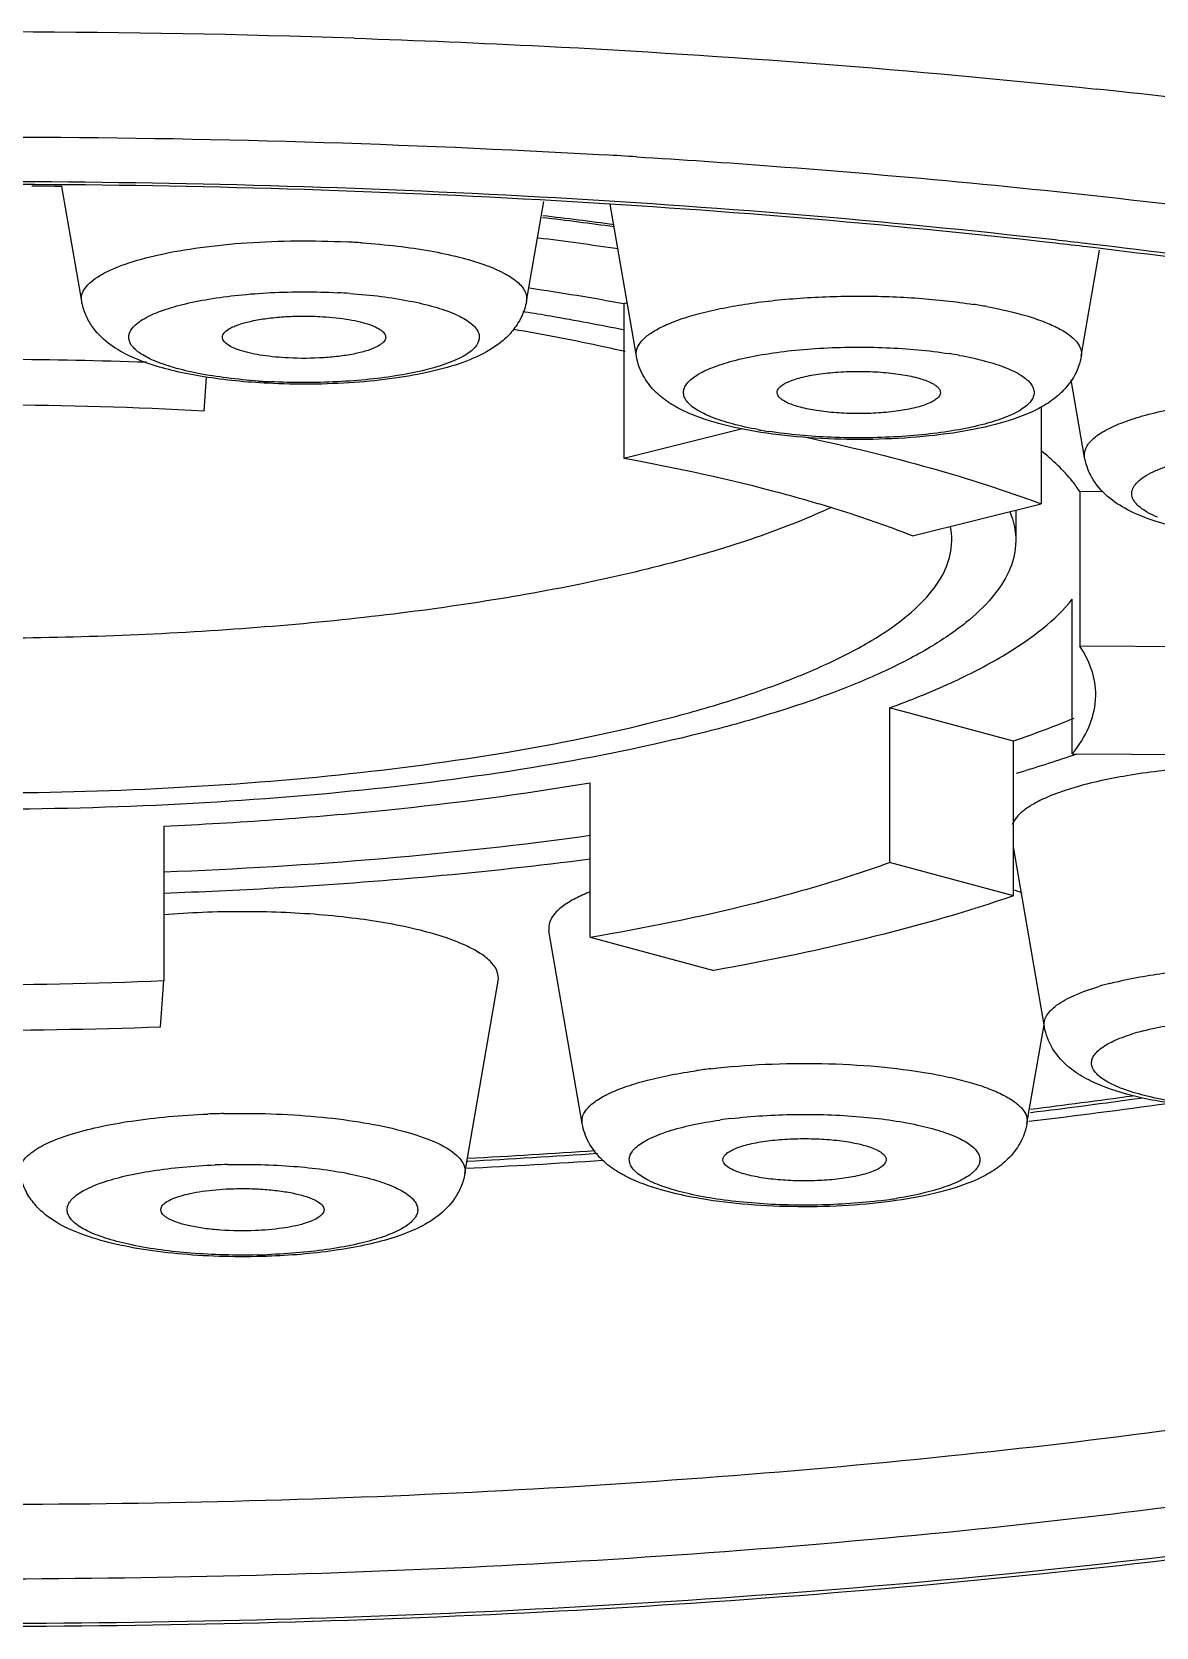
# Model space of a CAD drawing. Extents: x 28 to 1495, y -6 to 1069.
# Drawn here: x 972.29 to 979.32, y 635.43 to 645.4 of the extents above; entities that cross this region are included whole.
import ezdxf

# ---------------------------------------------------------------- set-up
doc = ezdxf.new("R2010")
doc.units = 0
doc.header["$LTSCALE"] = 50
doc.header["$MEASUREMENT"] = 0
doc.layers.get('0').update_dxf_attribs({"linetype": 'CONTINUOUS'})

msp = doc.modelspace()

# ---------------------------------------------------------------- linework, layer by layer
at = {"color": 7, "linetype": 'Continuous'}
for p, q in [((972.603, 643.7152), (972.4795, 644.4303)), ((975.3838, 643.7152), (975.4914, 644.3381)), ((976.0711, 643.3698), (975.9069, 644.3208)), ((978.8519, 643.3698), (978.9666, 644.0338)), ((978.9418, 644.0472), (978.8889, 644.0534)), ((975.3606, 643.6492), (975.3713, 643.6472)), ((975.3637, 643.6505), (975.3748, 643.6487)), ((976.0136, 643.703), (975.9925, 643.6978)), ((975.9925, 643.6978), (975.9925, 642.7318)), ((973.3685, 643.0278), (973.3837, 643.2421)), ((978.8737, 642.7382), (978.7899, 643.2234)), ((978.601, 643.052), (978.601, 642.448)), ((976.7354, 642.9172), (975.9925, 642.7318)), ((978.8439, 642.5238), (978.8439, 641.5579)), ((978.9894, 642.5231), (978.8439, 642.5238)), ((977.797, 642.2474), (978.601, 642.448)), ((978.443, 642.4086), (978.443, 642.22)), ((978.042, 642.1911), (978.043, 642.2198)), ((978.443, 642.2198), (978.4419, 642.1892)), ((978.7963, 640.8851), (978.7963, 641.851)), ((979.9605, 641.5526), (978.8439, 641.5579)), ((978.9419, 641.2209), (978.943, 641.254)), ((977.6528, 641.1719), (977.6528, 640.206)), ((978.4279, 640.9638), (977.6528, 641.1719)), ((978.4279, 639.9979), (978.4279, 640.9638)), ((978.7963, 640.8851), (979.9129, 640.8798)), ((975.7811, 639.7389), (975.7811, 640.7048)), ((973.1171, 640.4339), (973.1171, 639.468)), ((978.6222, 639.1785), (978.4279, 640.3033)), ((978.4279, 639.9979), (977.6528, 640.206)), ((975.7324, 638.5739), (975.5243, 639.7782)), ((975.7811, 639.7389), (976.5562, 639.5308)), ((973.0967, 639.179), (973.1171, 639.468)), ((974.9985, 638.2615), (975.2065, 639.4658)), ((978.5131, 638.5739), (978.6199, 639.192))]:
    msp.add_line(p, q, dxfattribs=at)
at = {"color": 9, "linetype": 'Continuous'}
for p, q in [((978.9312, 644.069), (978.8779, 644.0752)), ((978.9707, 644.0643), (978.9297, 644.0681)), ((978.9707, 644.0643), (978.9312, 644.069))]:
    msp.add_line(p, q, dxfattribs=at)
for centre, radius, start, end in [((971.9427, 574.4511), 70.9463, 88.09131, 91.549203), ((973.0808, 589.7732), 55.5771, 82.77549, 83.94172), ((972.1321, 580.1948), 64.5421, 86.50051, 86.674552), ((972.6371, 619.8637), 24.5503, 82.28906, 83.33802), ((974.0084, 639.0978), 4.9933, 86.00391, 87.11146), ((973.0005, 593.7131), 50.7039, 83.34351, 83.55869), ((974.0052, 639.8409), 3.9316, 86.00391, 87.11146), ((977.6668, 640.4019), 3.3322, 79.70632, 81.15154), ((977.6231, 640.7942), 2.6237, 79.70632, 81.15154), ((973.9775, 647.0766), 3.8707, 266.00017, 266.37321), ((973.9815, 647.1395), 3.9337, 266.37316, 266.74221), ((973.9848, 647.1971), 3.9915, 266.74215, 267.10763), ((977.2765, 645.3593), 2.4878, 259.6848, 260.18569), ((977.3041, 645.52), 2.6509, 260.19043, 261.15075), ((975.6607, 650.0882), 9.7319, 286.64368, 288.84067), ((976.0373, 648.9571), 8.5397, 288.89985, 289.03546), ((979.4986, 637.627), 1.882, 104.40148, 106.53593), ((979.6079, 637.7182), 1.4818, 104.40148, 106.53592), ((976.9982, 635.0667), 3.8775, 96.82842, 98.14292), ((973.3046, 680.826), 42.4851, 277.07178, 277.94113), ((973.6059, 633.3722), 5.2656, 91.26368, 92.33269), ((977.0247, 635.5737), 3.0531, 96.82842, 98.14292), ((972.119, 692.7786), 54.4986, 273.04954, 273.88757), ((973.6063, 634.173), 4.146, 91.26368, 92.33269), ((977.2208, 641.1219), 3.0531, 276.82842, 278.14292), ((977.2554, 640.88), 2.8087, 278.14397, 279.01597), ((973.6091, 641.9302), 4.1784, 271.26563, 271.62012), ((973.6105, 641.8817), 4.1299, 271.61926, 272.3338), ((973.6138, 641.7995), 4.0476, 272.33482, 272.49996)]:
    msp.add_arc(centre, radius, start, end, dxfattribs=at)
at = {"color": 7, "linetype": 'Continuous'}
for centre, radius, start, end in [((971.9437, 611.6424), 32.7932, 89.05999, 89.39186), ((972.6593, 620.3262), 24.0762, 82.1861, 83.26358), ((972.6759, 621.7759), 22.5055, 81.61656, 82.90297), ((973.0252, 594.4168), 49.9818, 83.26271, 83.49103), ((972.9919, 627.3247), 16.6457, 79.61501, 81.66984), ((971.9426, 612.1561), 31.1943, 88.04079, 91.28784), ((977.6248, 642.2193), 0.4183, 0.0648, 11.63173), ((977.9577, 638.7471), 1.3722, 69.11525, 69.59664), ((978.0051, 638.8697), 1.2408, 67.29704, 69.13806), ((973.5931, 634.1362), 5.7619, 92.32754, 94.76531), ((971.9439, 670.2492), 31.0916, 267.33291, 272.12486), ((973.2848, 681.4564), 43.1338, 276.99064, 277.91695), ((973.1889, 683.6017), 45.328, 276.76056, 277.86294), ((972.096, 695.228), 57.0076, 272.92383, 273.78621), ((972.1156, 693.3162), 55.0534, 273.01856, 273.8658)]:
    msp.add_arc(centre, radius, start, end, dxfattribs=at)
at = {"color": 9, "linetype": 'Continuous'}
for points, knots in [([(974.3056, 645.3581), (974.7017, 645.3449), (976.2511, 645.2798), (977.7984, 645.1619), (978.9464, 645.04)], [0, 0, 0, 0, 0.255549, 1, 1, 1, 1]), ([(968.3546, 644.6473), (969.6081, 644.7135), (972.1169, 644.7746), (974.6253, 644.7009), (975.876, 644.6282)], [0, 0, 0, 0, 0.500486, 1, 1, 1, 1]), ([(976.0717, 644.6165), (976.3553, 644.5992), (977.4647, 644.524), (978.5721, 644.419), (979.3941, 644.322)], [0, 0, 0, 0, 0.255565, 1, 1, 1, 1]), ([(978.6887, 644.0969), (977.6172, 644.2179), (975.4225, 644.3967), (973.2217, 644.4583), (972.0994, 644.461)], [0, 0, 0, 0, 0.489995, 1, 1, 1, 1]), ([(972.603, 643.7152), (972.6007, 643.7285), (972.6022, 643.7581), (972.6243, 643.8003), (972.6633, 643.8399), (972.7184, 643.8776), (972.7893, 643.9134), (972.9114, 643.9611), (973.0977, 644.0108), (973.3538, 644.0545), (973.642, 644.0829), (973.9478, 644.0943), (974.1559, 644.0901), (974.2601, 644.0848)], [0, 0, 0, 0, 0.022883, 0.048093, 0.078535, 0.115719, 0.160215, 0.212062, 0.336424, 0.484409, 0.649533, 0.824157, 1, 1, 1, 1]), ([(974.3564, 644.079), (974.4301, 644.0739), (974.5723, 644.0607), (974.7748, 644.0314), (974.9554, 643.9939), (975.1091, 643.9494), (975.2317, 643.8992), (975.3115, 643.8506), (975.3547, 643.8082), (975.3752, 643.7778), (975.3857, 643.7464), (975.3855, 643.7252), (975.3838, 643.7152)], [0, 0, 0, 0, 0.192723, 0.372211, 0.53367, 0.673458, 0.78881, 0.878723, 0.914787, 0.945892, 0.973549, 1, 1, 1, 1]), ([(983.5016, 643.2753), (982.7935, 643.4477), (981.289, 643.7525), (979.7699, 643.9695), (978.9707, 644.0643)], [0, 0, 0, 0, 0.475206, 1, 1, 1, 1]), ([(973.7075, 643.2153), (973.6419, 643.2199), (973.5162, 643.2319), (973.3391, 643.2595), (973.1856, 643.295), (973.0611, 643.337), (972.9786, 643.3788), (972.9326, 643.4162), (972.9103, 643.443), (972.8979, 643.4711), (972.896, 643.5112), (972.9196, 643.5499), (972.9558, 643.5817), (973.0116, 643.6179), (973.1047, 643.6578), (973.2407, 643.6976), (973.4039, 643.7302), (973.5884, 643.7545), (973.8571, 643.7746), (974.0642, 643.7745), (974.2034, 643.7675)], [0, 0, 0, 0, 0.086557, 0.165968, 0.235604, 0.293501, 0.338473, 0.356207, 0.371147, 0.383993, 0.395931, 0.422493, 0.439512, 0.459624, 0.509564, 0.572114, 0.645733, 0.728175, 0.816714, 1, 1, 1, 1]), ([(974.2792, 643.7629), (974.3449, 643.7583), (974.4706, 643.7463), (974.6477, 643.7187), (974.8012, 643.6833), (974.9256, 643.6413), (975.0081, 643.5995), (975.0541, 643.5621), (975.0764, 643.5352), (975.0888, 643.5071), (975.0908, 643.4671), (975.0672, 643.4284), (975.0309, 643.3965), (974.9751, 643.3603), (974.882, 643.3204), (974.746, 643.2806), (974.5829, 643.248), (974.3984, 643.2237), (974.1297, 643.2036), (973.9226, 643.2037), (973.7834, 643.2107)], [0, 0, 0, 0, 0.086557, 0.165968, 0.235604, 0.293501, 0.338473, 0.356207, 0.371147, 0.383993, 0.395931, 0.422493, 0.439512, 0.459624, 0.509564, 0.572114, 0.645733, 0.728175, 0.816714, 1, 1, 1, 1]), ([(976.0711, 643.3698), (976.0684, 643.3858), (976.0721, 643.4224), (976.106, 643.4722), (976.1626, 643.5181), (976.2249, 643.5523), (976.2851, 643.5788), (976.3581, 643.6065), (976.4618, 643.638), (976.5999, 643.6701), (976.7535, 643.6972), (976.9199, 643.7188), (977.1583, 643.7401), (977.465, 643.7502), (977.8276, 643.7377), (978.0654, 643.7122), (978.1793, 643.6945)], [0, 0, 0, 0, 0.021812, 0.046995, 0.078921, 0.118942, 0.142111, 0.167343, 0.223758, 0.287524, 0.357724, 0.433254, 0.512891, 0.679089, 0.845166, 1, 1, 1, 1]), ([(978.2622, 643.6805), (978.3489, 643.6647), (978.4713, 643.6374), (978.6199, 643.5872), (978.7068, 643.5488), (978.7748, 643.5079), (978.8233, 643.4647), (978.8518, 643.4181), (978.8545, 643.3846), (978.8519, 643.3698)], [0, 0, 0, 0, 0.373043, 0.529339, 0.663279, 0.774471, 0.864075, 0.936204, 1, 1, 1, 1]), ([(976.8311, 642.9117), (976.7775, 642.9215), (976.6795, 642.9426), (976.5495, 642.9835), (976.4619, 643.0245), (976.4112, 643.0613), (976.3855, 643.0878), (976.3693, 643.1154), (976.3638, 643.1442), (976.3698, 643.173), (976.3862, 643.2006), (976.4123, 643.227), (976.4634, 643.2637), (976.5515, 643.3046), (976.6821, 643.3455), (976.8407, 643.3795), (977.0218, 643.4054), (977.2885, 643.4279), (977.6264, 643.4305), (977.8968, 643.4069), (978.0267, 643.3867)], [0, 0, 0, 0, 0.071244, 0.131132, 0.178249, 0.197018, 0.212838, 0.22627, 0.238318, 0.250394, 0.263896, 0.279814, 0.29869, 0.346051, 0.406133, 0.477572, 0.558237, 0.645501, 0.827839, 1, 1, 1, 1]), ([(978.092, 643.3757), (978.1455, 643.366), (978.2435, 643.3448), (978.3735, 643.3039), (978.4612, 643.2629), (978.5118, 643.2261), (978.5376, 643.1996), (978.5537, 643.172), (978.5592, 643.1432), (978.5533, 643.1144), (978.5368, 643.0868), (978.5108, 643.0604), (978.4596, 643.0237), (978.3715, 642.9828), (978.241, 642.9419), (978.0823, 642.9079), (977.9012, 642.882), (977.6345, 642.8595), (977.2966, 642.8569), (977.0263, 642.8805), (976.8963, 642.9007)], [0, 0, 0, 0, 0.071244, 0.131132, 0.178249, 0.197018, 0.212838, 0.22627, 0.238318, 0.250394, 0.263896, 0.279814, 0.29869, 0.346051, 0.406133, 0.477572, 0.558237, 0.645501, 0.827839, 1, 1, 1, 1]), ([(978.8737, 642.7382), (978.8721, 642.7474), (978.8716, 642.7669), (978.8837, 642.8079), (978.9253, 642.858), (979.0022, 642.9095), (979.1082, 642.9575), (979.2417, 643.0008), (979.3997, 643.0384), (979.5787, 643.0694), (979.8459, 643.1016), (980.1979, 643.1196), (980.6171, 643.1085), (981.0025, 643.0659), (981.2413, 643.0144), (981.3464, 642.9807)], [0, 0, 0, 0, 0.010823, 0.022034, 0.048505, 0.083444, 0.127987, 0.182002, 0.244684, 0.31483, 0.390962, 0.554273, 0.719958, 0.873004, 1, 1, 1, 1]), ([(979.3286, 642.3644), (979.3076, 642.3733), (979.2698, 642.3913), (979.2217, 642.4224), (979.1877, 642.4552), (979.1685, 642.4905), (979.167, 642.528), (979.1837, 642.5637), (979.2155, 642.5968), (979.2614, 642.6282), (979.3212, 642.6579), (979.425, 642.6974), (979.5839, 642.7377), (979.8019, 642.7722), (979.9592, 642.7854), (980.0421, 642.7899)], [0, 0, 0, 0, 0.0577, 0.105671, 0.144521, 0.176257, 0.204895, 0.235838, 0.273417, 0.319875, 0.376026, 0.441907, 0.600753, 0.789917, 1, 1, 1, 1]), ([(955.5513, 640.4536), (955.5492, 640.3136), (955.6047, 640.0142), (955.8514, 639.5933), (956.2474, 639.1904), (956.7874, 638.803), (957.4681, 638.4317), (958.2844, 638.079), (959.2296, 637.7481), (960.7123, 637.3226), (962.8222, 636.8802), (965.6008, 636.496), (968.6189, 636.2553), (971.7625, 636.168), (974.913, 636.2375), (977.9513, 636.4611), (980.7626, 636.8297), (982.9074, 637.2597), (984.4239, 637.676), (985.3972, 638.0016), (986.2436, 638.3495), (986.9557, 638.7169), (987.5282, 639.1007), (987.9572, 639.5001), (988.2388, 639.9163), (988.3221, 640.2171), (988.3321, 640.3591)], [0, 0, 0, 0, 0.011931, 0.025258, 0.041001, 0.05973, 0.081693, 0.106944, 0.135414, 0.166954, 0.238321, 0.318848, 0.405805, 0.496149, 0.586678, 0.674179, 0.755584, 0.828119, 0.860329, 0.889515, 0.91551, 0.938222, 0.957675, 0.974063, 0.987869, 1, 1, 1, 1]), ([(973.1182, 640.015), (973.3479, 640.0232), (974.2377, 640.0645), (975.1259, 640.1435), (975.7813, 640.2281)], [0, 0, 0, 0, 0.258058, 1, 1, 1, 1]), ([(989.8915, 640.01), (989.8804, 639.8537), (989.7884, 639.5226), (989.4773, 639.0648), (989.0033, 638.6256), (988.3709, 638.2037), (987.5844, 637.8), (986.6497, 637.4178), (985.5748, 637.0605), (983.9007, 636.604), (981.5341, 636.1334), (978.4338, 635.7318), (975.0861, 635.4909), (971.6186, 635.4203), (968.1635, 635.523), (964.8524, 635.7948), (961.8115, 636.2246), (959.5082, 636.7173), (957.8952, 637.1904), (956.8715, 637.5574), (955.9911, 637.9479), (955.2614, 638.3588), (954.6876, 638.7871), (954.2734, 639.2328), (954.0258, 639.6993), (953.9838, 640.0273), (953.9946, 640.1799)], [0, 0, 0, 0, 0.012168, 0.026028, 0.042496, 0.062056, 0.084901, 0.111052, 0.140413, 0.172816, 0.245766, 0.327592, 0.415478, 0.506311, 0.596839, 0.683824, 0.764198, 0.835219, 0.866513, 0.894694, 0.91962, 0.941231, 0.959605, 0.975024, 0.988121, 1, 1, 1, 1]), ([(955.0759, 640.1747), (955.0657, 640.0314), (955.1052, 639.7231), (955.3379, 639.2847), (955.7271, 638.8659), (956.2663, 638.4634), (956.9521, 638.0773), (957.7794, 637.7103), (958.7415, 637.3654), (960.2574, 636.9208), (962.4219, 636.4578), (965.2797, 636.0539), (968.3913, 635.7985), (971.6383, 635.7019), (974.8969, 635.7682), (978.0429, 635.9947), (980.9563, 636.372), (983.1803, 636.8143), (984.7536, 637.2433), (985.7636, 637.5791), (986.6421, 637.9382), (987.3812, 638.3176), (987.9755, 638.7141), (988.4209, 639.1268), (988.7133, 639.5571), (988.7998, 639.8682), (988.8102, 640.0151)], [0, 0, 0, 0, 0.011879, 0.024975, 0.040395, 0.058768, 0.08038, 0.105305, 0.133487, 0.164782, 0.235804, 0.316179, 0.403165, 0.493693, 0.584525, 0.67241, 0.754235, 0.827184, 0.859586, 0.888947, 0.915098, 0.937943, 0.957503, 0.973971, 0.987832, 1, 1, 1, 1]), ([(979.0305, 639.4499), (979.1407, 639.4782), (979.3827, 639.5215), (979.7653, 639.5543), (980.1697, 639.5577), (980.5038, 639.5352), (980.7541, 639.501), (980.9204, 639.4694), (981.0664, 639.4319), (981.1892, 639.3894), (981.2866, 639.3429), (981.3568, 639.2929), (981.4002, 639.2382), (981.4061, 639.1964), (981.403, 639.1785)], [0, 0, 0, 0, 0.136335, 0.293954, 0.460024, 0.620728, 0.694895, 0.762904, 0.823465, 0.875545, 0.918513, 0.952359, 0.9783, 1, 1, 1, 1]), ([(978.6222, 639.1785), (978.6203, 639.1898), (978.6206, 639.214), (978.6349, 639.2495), (978.6617, 639.2835), (978.7177, 639.3308), (978.8191, 639.3838), (978.9107, 639.4156), (978.963, 639.4312)], [0, 0, 0, 0, 0.075588, 0.156065, 0.249019, 0.3592, 0.638987, 1, 1, 1, 1]), ([(979.2393, 639.1535), (979.3434, 639.1803), (979.5734, 639.2182), (979.9334, 639.2409), (980.2473, 639.2331), (980.4908, 639.2093), (980.6552, 639.184), (980.7997, 639.1519), (980.9201, 639.1139), (981.0026, 639.0765), (981.0525, 639.0431), (981.0857, 639.0134), (981.108, 638.9784), (981.1092, 638.9417), (981.1006, 638.9156), (981.0834, 638.8905), (981.0468, 638.8555), (981.0113, 638.8348), (980.9853, 638.8218)], [0, 0, 0, 0, 0.150249, 0.324876, 0.50394, 0.588649, 0.666852, 0.736396, 0.795535, 0.843126, 0.862526, 0.879151, 0.905548, 0.917253, 0.929468, 0.943276, 0.959409, 1, 1, 1, 1]), ([(980.7859, 638.7515), (980.7323, 638.7377), (980.6171, 638.7139), (980.3653, 638.6794), (980.0965, 638.6659), (979.8226, 638.6714), (979.6225, 638.6856), (979.4366, 638.7092), (979.2716, 638.7412), (979.1334, 638.7805), (979.0382, 638.82), (978.9804, 638.856), (978.9425, 638.8876), (978.9167, 638.9257), (978.9162, 638.966), (978.927, 638.9943), (978.9478, 639.0214), (978.9918, 639.059), (979.0721, 639.1012), (979.1447, 639.1264), (979.1861, 639.1387)], [0, 0, 0, 0, 0.072077, 0.153136, 0.331106, 0.422057, 0.510152, 0.592409, 0.666118, 0.729013, 0.779497, 0.799913, 0.817234, 0.844149, 0.855969, 0.868475, 0.882898, 0.900014, 0.9436, 1, 1, 1, 1]), ([(976.5372, 638.9168), (976.6498, 638.9303), (976.8811, 638.9486), (977.2293, 638.9529), (977.5707, 638.935), (977.8401, 638.9015), (978.035, 638.8633), (978.1609, 638.8313), (978.2701, 638.7956), (978.3608, 638.7566), (978.4319, 638.715), (978.4828, 638.671), (978.5128, 638.6235), (978.5157, 638.5891), (978.5131, 638.5739)], [0, 0, 0, 0, 0.162039, 0.331201, 0.497223, 0.650051, 0.718682, 0.780802, 0.835644, 0.882651, 0.92163, 0.952929, 0.97798, 1, 1, 1, 1]), ([(975.7324, 638.5739), (975.7295, 638.5904), (975.7338, 638.6284), (975.7701, 638.6795), (975.83, 638.7264), (975.9135, 638.7706), (976.0195, 638.8114), (976.1463, 638.8482), (976.2916, 638.8803), (976.3948, 638.8974), (976.449, 638.9052)], [0, 0, 0, 0, 0.059917, 0.129729, 0.218904, 0.331145, 0.466913, 0.625164, 0.803924, 1, 1, 1, 1]), ([(972.2177, 638.2615), (972.2159, 638.2723), (972.216, 638.2954), (972.2288, 638.3294), (972.2532, 638.3621), (972.3043, 638.4076), (972.3975, 638.4591), (972.5395, 638.5114), (972.7162, 638.5566), (972.922, 638.5932), (973.1503, 638.6198), (973.3095, 638.6301), (973.3915, 638.6334)], [0, 0, 0, 0, 0.025327, 0.052107, 0.082736, 0.118771, 0.209661, 0.326807, 0.468459, 0.631048, 0.810084, 1, 1, 1, 1]), ([(973.4897, 638.6365), (973.5881, 638.6387), (973.7826, 638.6376), (974.0661, 638.6205), (974.3291, 638.5888), (974.5603, 638.5439), (974.7493, 638.4881), (974.8756, 638.431), (974.9465, 638.3788), (974.9807, 638.3413), (974.9997, 638.3016), (975.0007, 638.2741), (974.9985, 638.2615)], [0, 0, 0, 0, 0.180961, 0.357409, 0.521927, 0.6679, 0.789811, 0.884067, 0.920712, 0.95102, 0.976531, 1, 1, 1, 1]), ([(976.6617, 638.6051), (976.7943, 638.621), (977.0641, 638.6373), (977.4551, 638.6245), (977.7605, 638.584), (977.9662, 638.5315), (978.0809, 638.4887), (978.1553, 638.4464), (978.1946, 638.4088), (978.2124, 638.3819), (978.2201, 638.3537), (978.2169, 638.3252), (978.2031, 638.2977), (978.1691, 638.2595), (978.1005, 638.2163), (977.9922, 638.1725), (977.8537, 638.1343), (977.751, 638.1148), (977.6955, 638.106)], [0, 0, 0, 0, 0.178481, 0.360538, 0.522316, 0.589092, 0.643867, 0.685804, 0.70223, 0.716156, 0.728464, 0.740473, 0.753601, 0.768926, 0.80827, 0.860436, 0.924883, 1, 1, 1, 1]), ([(977.5838, 638.0905), (977.4492, 638.0744), (977.2436, 638.0621), (976.9699, 638.0652), (976.768, 638.0777), (976.5791, 638.0996), (976.4098, 638.1302), (976.2662, 638.1682), (976.1533, 638.2121), (976.0813, 638.2556), (976.0449, 638.2942), (976.0297, 638.322), (976.0251, 638.3509), (976.032, 638.3796), (976.0493, 638.4071), (976.0885, 638.4453), (976.1636, 638.4883), (976.2798, 638.5317), (976.4264, 638.569), (976.5342, 638.5877), (976.5923, 638.596)], [0, 0, 0, 0, 0.177796, 0.269497, 0.358901, 0.442954, 0.518872, 0.584275, 0.637413, 0.677577, 0.693191, 0.70648, 0.718492, 0.73066, 0.744363, 0.760547, 0.80205, 0.856511, 0.923128, 1, 1, 1, 1]), ([(973.7014, 637.7528), (973.5628, 637.7498), (973.2998, 637.7567), (972.9873, 637.7962), (972.7755, 637.8485), (972.6568, 637.8915), (972.5795, 637.9341), (972.5382, 637.9721), (972.5194, 637.9994), (972.5108, 638.0279), (972.5136, 638.0569), (972.5273, 638.0849), (972.5615, 638.1237), (972.6314, 638.1676), (972.7418, 638.2119), (972.8832, 638.2504), (973.0506, 638.2816), (973.2383, 638.3042), (973.3697, 638.3129), (973.4376, 638.3156)], [0, 0, 0, 0, 0.1824, 0.345664, 0.413346, 0.46898, 0.511611, 0.528287, 0.542367, 0.554732, 0.566709, 0.579764, 0.595019, 0.634332, 0.686652, 0.751381, 0.826803, 0.910626, 1, 1, 1, 1]), ([(973.5149, 638.3181), (973.653, 638.3211), (973.9152, 638.3142), (974.2269, 638.275), (974.4385, 638.2231), (974.5574, 638.1804), (974.635, 638.138), (974.6768, 638.1002), (974.696, 638.0731), (974.7052, 638.0447), (974.7031, 638.0158), (974.6902, 637.9879), (974.657, 637.949), (974.5886, 637.9052), (974.4799, 637.8608), (974.3402, 637.8222), (974.1744, 637.7907), (973.9883, 637.7676), (973.8578, 637.7587), (973.7903, 637.7558)], [0, 0, 0, 0, 0.182712, 0.346407, 0.414376, 0.470346, 0.513343, 0.530195, 0.54442, 0.556872, 0.568849, 0.581815, 0.596917, 0.635824, 0.687704, 0.752021, 0.827105, 0.910695, 1, 1, 1, 1])]:
    msp.add_open_spline(points, degree=3, knots=knots, dxfattribs=at)
at = {"color": 7, "linetype": 'Continuous'}
for points, knots in [([(978.6911, 644.0764), (977.6201, 644.1986), (975.4246, 644.3791), (973.2229, 644.4413), (972.0993, 644.444)], [0, 0, 0, 0, 0.489626, 1, 1, 1, 1]), ([(981.6697, 643.637), (981.4526, 643.6772), (980.5469, 643.8364), (979.6357, 643.9644), (978.9418, 644.0472)], [0, 0, 0, 0, 0.240084, 1, 1, 1, 1]), ([(973.7682, 643.2009), (973.6338, 643.2077), (973.4392, 643.2262), (973.1937, 643.2732), (973.0342, 643.3169), (972.892, 643.373), (972.7635, 643.4485), (972.6746, 643.54), (972.6234, 643.6334), (972.6078, 643.6871), (972.603, 643.7152)], [0, 0, 0, 0, 0.296858, 0.430114, 0.551015, 0.661098, 0.766508, 0.877779, 0.937221, 1, 1, 1, 1]), ([(975.3838, 643.7152), (975.3777, 643.6801), (975.3561, 643.6132), (975.3003, 643.5282), (975.232, 643.4606), (975.1297, 643.3903), (974.9816, 643.3249), (974.7809, 643.2692), (974.5528, 643.2288), (974.302, 643.2032), (974.0376, 643.1928), (973.8581, 643.1964), (973.7682, 643.2009)], [0, 0, 0, 0, 0.058996, 0.114546, 0.167068, 0.217259, 0.319484, 0.433369, 0.561924, 0.702755, 0.850847, 1, 1, 1, 1]), ([(973.4829, 643.487), (973.4814, 643.5115), (973.5169, 643.5391), (973.5566, 643.5579), (973.6022, 643.5751), (973.6702, 643.5926), (973.7636, 643.6082), (973.8679, 643.6182), (973.9784, 643.6221), (974.0535, 643.6206), (974.0911, 643.6187)], [0, 0, 0, 0, 0.113834, 0.159487, 0.212297, 0.337943, 0.486358, 0.651156, 0.825108, 1, 1, 1, 1]), ([(974.0911, 643.6187), (974.1463, 643.6159), (974.2257, 643.6085), (974.325, 643.5903), (974.3864, 643.5743), (974.4362, 643.556), (974.4733, 643.5357), (974.4978, 643.5138), (974.5041, 643.4952), (974.5037, 643.4873)], [0, 0, 0, 0, 0.3662, 0.527519, 0.668536, 0.786172, 0.878702, 0.947413, 1, 1, 1, 1]), ([(975.3748, 643.6487), (975.4283, 643.6401), (975.6363, 643.6055), (975.8436, 643.5667), (975.997, 643.535)], [0, 0, 0, 0, 0.256919, 1, 1, 1, 1]), ([(976.0008, 643.3988), (975.9452, 643.4116), (975.7135, 643.4631), (975.4802, 643.5074), (975.3025, 643.5377)], [0, 0, 0, 0, 0.24052, 1, 1, 1, 1]), ([(973.8954, 643.3593), (973.8413, 643.362), (973.7423, 643.3714), (973.6275, 643.3941), (973.5545, 643.4204), (973.5111, 643.4424), (973.4839, 643.4689), (973.4829, 643.487)], [0, 0, 0, 0, 0.363378, 0.665229, 0.784012, 0.878482, 1, 1, 1, 1]), ([(974.5037, 643.4873), (974.5032, 643.4767), (974.4934, 643.46), (974.4735, 643.4435), (974.4418, 643.4243), (974.3886, 643.4039), (974.3109, 643.3842), (974.2184, 643.3693), (974.0784, 643.3562), (973.9692, 643.3556), (973.8954, 643.3593)], [0, 0, 0, 0, 0.049203, 0.081778, 0.121075, 0.220461, 0.346051, 0.493381, 0.656277, 1, 1, 1, 1]), ([(976.8501, 642.8941), (976.7609, 642.908), (976.5957, 642.9409), (976.4008, 643.0072), (976.268, 643.081), (976.1796, 643.1528), (976.1065, 643.2487), (976.0784, 643.3279), (976.0711, 643.3698)], [0, 0, 0, 0, 0.278855, 0.519559, 0.631813, 0.746245, 0.868834, 1, 1, 1, 1]), ([(978.8519, 643.3698), (978.8448, 643.3283), (978.8171, 643.2499), (978.745, 643.1548), (978.6582, 643.0829), (978.5274, 643.0096), (978.3358, 642.9432), (978.0753, 642.8901), (977.7816, 642.8575), (977.4687, 642.8462), (977.1553, 642.8565), (976.9493, 642.8786), (976.8501, 642.8941)], [0, 0, 0, 0, 0.057402, 0.110938, 0.161093, 0.210098, 0.314898, 0.436063, 0.572472, 0.717651, 0.863015, 1, 1, 1, 1]), ([(976.9509, 643.1414), (976.9505, 643.1473), (976.9534, 643.1607), (976.9673, 643.1783), (976.9891, 643.1948), (977.0189, 643.2103), (977.0563, 643.2247), (977.1191, 643.243), (977.2117, 643.2605), (977.3344, 643.2731), (977.4661, 643.2772), (977.5973, 643.2725), (977.6834, 643.2632), (977.7246, 643.2568)], [0, 0, 0, 0, 0.02192, 0.047979, 0.080979, 0.122022, 0.171213, 0.228194, 0.362454, 0.517015, 0.681981, 0.846584, 1, 1, 1, 1]), ([(977.7246, 643.2568), (977.7594, 643.2514), (977.8214, 643.2391), (977.8922, 643.2164), (977.9343, 643.1943), (977.9555, 643.1781), (977.969, 643.1609), (977.972, 643.1479), (977.9717, 643.1421)], [0, 0, 0, 0, 0.369533, 0.661595, 0.774807, 0.866268, 0.938841, 1, 1, 1, 1]), ([(977.198, 643.0304), (977.164, 643.0357), (977.1032, 643.0476), (977.0337, 643.0695), (976.9916, 643.091), (976.9656, 643.1093), (976.9517, 643.1288), (976.9509, 643.1414)], [0, 0, 0, 0, 0.366016, 0.658016, 0.772554, 0.866007, 1, 1, 1, 1]), ([(977.9717, 643.1421), (977.9712, 643.129), (977.9564, 643.1086), (977.929, 643.0898), (977.8842, 643.0676), (977.8104, 643.0454), (977.7049, 643.0258), (977.5831, 643.0138), (977.453, 643.01), (977.3234, 643.0149), (977.2386, 643.0241), (977.198, 643.0304)], [0, 0, 0, 0, 0.048333, 0.08246, 0.124535, 0.232035, 0.366708, 0.520789, 0.684647, 0.847871, 1, 1, 1, 1]), ([(973.3685, 643.0278), (972.9365, 643.0511), (972.0696, 643.0758), (971.2026, 643.0592), (970.769, 643.0401)], [0, 0, 0, 0, 0.499202, 1, 1, 1, 1]), ([(977.1209, 642.8662), (977.3877, 642.8088), (977.8865, 642.6876), (978.3761, 642.532), (978.601, 642.448)], [0, 0, 0, 0, 0.532016, 1, 1, 1, 1]), ([(977.797, 642.2474), (977.6708, 642.2972), (977.4013, 642.3925), (976.8026, 642.5675), (976.325, 642.6708), (975.9925, 642.7318)], [0, 0, 0, 0, 0.217638, 0.457912, 1, 1, 1, 1]), ([(978.8439, 642.5238), (978.8294, 642.5459), (978.7603, 642.64), (978.6743, 642.7207), (978.604, 642.777)], [0, 0, 0, 0, 0.226764, 1, 1, 1, 1]), ([(979.3204, 642.3379), (979.2708, 642.3537), (979.1757, 642.3895), (979.0418, 642.4657), (978.9484, 642.5583), (978.895, 642.654), (978.8786, 642.7094), (978.8737, 642.7382)], [0, 0, 0, 0, 0.247363, 0.482144, 0.728366, 0.86101, 1, 1, 1, 1]), ([(981.6544, 642.7382), (981.6462, 642.6903), (981.6117, 642.6007), (981.522, 642.4968), (981.4152, 642.4225), (981.2527, 642.3465), (981.0122, 642.2808), (980.6875, 642.2334), (980.3303, 642.2138), (979.9678, 642.223), (979.6288, 642.2604), (979.4163, 642.3072), (979.3204, 642.3379)], [0, 0, 0, 0, 0.057343, 0.110339, 0.159948, 0.209996, 0.321736, 0.452918, 0.597335, 0.743951, 0.880975, 1, 1, 1, 1]), ([(977.2886, 642.4254), (977.146, 642.3582), (976.8283, 642.2328), (976.3036, 642.0753), (975.7022, 641.9367), (975.0345, 641.8195), (974.3121, 641.726), (973.2784, 641.634), (971.9479, 641.5891), (970.6173, 641.6334), (969.5832, 641.725), (968.8602, 641.8182), (968.1917, 641.9351), (967.5894, 642.0735), (967.0637, 642.2308), (966.7453, 642.356), (966.6023, 642.4231)], [0, 0, 0, 0, 0.043476, 0.094007, 0.150988, 0.213611, 0.280916, 0.35183, 0.499784, 0.64777, 0.718721, 0.786077, 0.848764, 0.90582, 0.956434, 1, 1, 1, 1]), ([(978.4067, 642.3975), (978.4127, 642.383), (978.4333, 642.3259), (978.443, 642.2648), (978.443, 642.2198)], [0, 0, 0, 0, 0.258705, 1, 1, 1, 1]), ([(978.4419, 642.1892), (978.438, 642.133), (978.405, 642.0138), (978.2936, 641.849), (978.1239, 641.6908), (977.8974, 641.5388), (977.6157, 641.3932), (977.2809, 641.2554), (976.8958, 641.1264), (976.2958, 640.9613), (975.447, 640.7908), (974.3343, 640.6444), (973.1315, 640.5554), (971.884, 640.5272), (970.6386, 640.5612), (969.4424, 640.6558), (968.3404, 640.8073), (967.5031, 640.9819), (966.9141, 641.1499), (966.5382, 641.2807), (966.2132, 641.4201), (965.9417, 641.5669), (965.7258, 641.7201), (965.5669, 641.8795), (965.4669, 642.0458), (965.443, 642.1645), (965.443, 642.2202)], [0, 0, 0, 0, 0.012122, 0.025912, 0.042278, 0.061702, 0.084379, 0.11033, 0.139468, 0.171626, 0.244048, 0.325337, 0.412733, 0.503177, 0.59347, 0.680417, 0.760983, 0.832444, 0.864049, 0.892598, 0.917936, 0.939995, 0.958822, 0.974655, 0.988046, 1, 1, 1, 1]), ([(965.843, 642.2201), (965.843, 642.1679), (965.8654, 642.0566), (965.9593, 641.9004), (966.1084, 641.7509), (966.311, 641.6071), (966.5658, 641.4693), (966.8708, 641.3385), (967.2235, 641.2158), (967.7763, 641.0581), (968.5621, 640.8942), (969.5963, 640.7521), (970.7189, 640.6633), (971.8876, 640.6314), (973.0584, 640.6578), (974.1872, 640.7413), (975.2314, 640.8787), (976.0279, 641.0388), (976.591, 641.1937), (976.9524, 641.3147), (977.2666, 641.4441), (977.531, 641.5807), (977.7435, 641.7234), (977.9028, 641.8718), (978.0074, 642.0265), (978.0383, 642.1383), (978.042, 642.1911)], [0, 0, 0, 0, 0.011954, 0.025345, 0.041178, 0.060005, 0.082063, 0.107402, 0.135951, 0.167555, 0.239016, 0.319582, 0.40653, 0.496822, 0.587266, 0.674662, 0.755951, 0.828373, 0.860531, 0.889669, 0.915621, 0.938297, 0.957722, 0.974088, 0.987878, 1, 1, 1, 1]), ([(977.6528, 641.1719), (977.7833, 641.2195), (978.0245, 641.3165), (978.3479, 641.4812), (978.6051, 641.6536), (978.7427, 641.7843), (978.7963, 641.851)], [0, 0, 0, 0, 0.310232, 0.579815, 0.808872, 1, 1, 1, 1]), ([(978.943, 641.254), (978.943, 641.3055), (978.9245, 641.4138), (978.8747, 641.5109), (978.8439, 641.5579)], [0, 0, 0, 0, 0.478078, 1, 1, 1, 1]), ([(978.7963, 640.8851), (978.8373, 640.9361), (978.9053, 641.041), (978.9378, 641.163), (978.9419, 641.2209)], [0, 0, 0, 0, 0.530016, 1, 1, 1, 1]), ([(978.8058, 641.1064), (978.7758, 641.094), (978.6509, 641.0436), (978.5245, 640.9972), (978.4279, 640.9638)], [0, 0, 0, 0, 0.240848, 1, 1, 1, 1]), ([(980.4016, 640.803), (980.2565, 640.8125), (979.9666, 640.8203), (979.5438, 640.8025), (979.1557, 640.7569), (978.9143, 640.7055), (978.8059, 640.6733)], [0, 0, 0, 0, 0.271352, 0.540662, 0.78913, 1, 1, 1, 1]), ([(953.4958, 640.698), (953.4809, 640.4874), (953.5329, 640.0527), (953.8379, 639.4571), (954.3161, 638.9272), (954.9455, 638.4482), (955.7184, 638.0079), (956.6317, 637.5971), (957.6828, 637.2162), (959.3263, 636.7296), (961.6658, 636.2247), (964.7504, 635.7854), (968.1065, 635.5078), (971.608, 635.4027), (975.1222, 635.4744), (978.5158, 635.7198), (981.6611, 636.1296), (984.0648, 636.611), (985.7697, 637.0796), (986.8712, 637.4491), (987.8374, 637.8484), (988.6641, 638.277), (989.3479, 638.7407), (989.8853, 639.2486), (990.2612, 639.818), (990.3753, 640.2461), (990.3902, 640.4577)], [0, 0, 0, 0, 0.015761, 0.031795, 0.049207, 0.06861, 0.090594, 0.115461, 0.143273, 0.173968, 0.243334, 0.321661, 0.40638, 0.494541, 0.583003, 0.66861, 0.748363, 0.819601, 0.851357, 0.880277, 0.906261, 0.929315, 0.949661, 0.96774, 0.984167, 1, 1, 1, 1]), ([(973.1171, 640.4339), (973.5799, 640.4543), (974.4711, 640.5172), (975.3573, 640.6329), (975.7811, 640.7048)], [0, 0, 0, 0, 0.518729, 1, 1, 1, 1]), ([(978.8059, 640.6733), (978.7878, 640.6679), (978.7216, 640.6472), (978.6566, 640.6225), (978.6109, 640.6011)], [0, 0, 0, 0, 0.272979, 1, 1, 1, 1]), ([(978.6109, 640.6011), (978.5868, 640.5897), (978.5428, 640.5667), (978.4738, 640.5194), (978.4329, 640.4747), (978.4205, 640.4424)], [0, 0, 0, 0, 0.317525, 0.587568, 1, 1, 1, 1]), ([(975.7818, 640.3739), (975.3521, 640.314), (974.4652, 640.2168), (973.5747, 640.163), (973.1172, 640.1457)], [0, 0, 0, 0, 0.486619, 1, 1, 1, 1]), ([(975.7811, 639.7389), (976.1235, 639.797), (976.6167, 639.8962), (977.2382, 640.0651), (977.5201, 640.1575), (977.6528, 640.206)], [0, 0, 0, 0, 0.539499, 0.780458, 1, 1, 1, 1]), ([(975.7755, 640.0201), (975.7701, 640.0179), (975.7494, 640.0094), (975.7289, 640.0002), (975.714, 639.993)], [0, 0, 0, 0, 0.259413, 1, 1, 1, 1]), ([(975.714, 639.993), (975.6832, 639.9782), (975.6291, 639.9486), (975.5643, 639.8959), (975.5255, 639.8387), (975.5212, 639.7966), (975.5243, 639.7782)], [0, 0, 0, 0, 0.336408, 0.604727, 0.816511, 1, 1, 1, 1]), ([(978.4279, 639.9979), (978.1446, 639.8999), (977.525, 639.7227), (976.8945, 639.5915), (976.5562, 639.5308)], [0, 0, 0, 0, 0.465851, 1, 1, 1, 1]), ([(975.0169, 639.6806), (974.9738, 639.7014), (974.8761, 639.7395), (974.6445, 639.8055), (974.2991, 639.8645), (973.8437, 639.9003), (973.5228, 639.9001), (973.3591, 639.8934)], [0, 0, 0, 0, 0.085283, 0.186416, 0.428854, 0.708083, 1, 1, 1, 1]), ([(975.2065, 639.4659), (975.2097, 639.4843), (975.2054, 639.5263), (975.1666, 639.5835), (975.1018, 639.6362), (975.0477, 639.6658), (975.0169, 639.6806)], [0, 0, 0, 0, 0.1835, 0.395312, 0.663631, 1, 1, 1, 1]), ([(970.5175, 639.4803), (970.9496, 639.457), (971.8164, 639.4323), (972.6834, 639.4489), (973.1171, 639.468)], [0, 0, 0, 0, 0.499202, 1, 1, 1, 1]), ([(980.9245, 638.7684), (980.8277, 638.7396), (980.6149, 638.6958), (980.2773, 638.6615), (979.9191, 638.6548), (979.5683, 638.676), (979.2505, 638.7242), (979.0154, 638.79), (978.8565, 638.8659), (978.7518, 638.9399), (978.6641, 639.0429), (978.6304, 639.1314), (978.6222, 639.1785)], [0, 0, 0, 0, 0.121036, 0.259215, 0.405861, 0.549469, 0.679497, 0.790317, 0.840158, 0.889723, 0.942729, 1, 1, 1, 1]), ([(977.6958, 638.0924), (977.597, 638.0783), (977.3929, 638.0584), (977.0836, 638.0506), (976.7767, 638.0637), (976.4899, 638.0974), (976.2359, 638.1509), (976.0491, 638.2172), (975.9215, 638.2903), (975.8366, 638.3617), (975.7664, 638.4559), (975.7394, 638.5331), (975.7324, 638.5739)], [0, 0, 0, 0, 0.138605, 0.284528, 0.429383, 0.564951, 0.685207, 0.789511, 0.838545, 0.888815, 0.942532, 1, 1, 1, 1]), ([(978.5131, 638.5739), (978.5057, 638.5307), (978.4762, 638.4491), (978.3994, 638.3513), (978.307, 638.2788), (978.1679, 638.2045), (977.9632, 638.1383), (977.7896, 638.1059), (977.6958, 638.0924)], [0, 0, 0, 0, 0.130166, 0.251492, 0.364763, 0.476503, 0.718434, 1, 1, 1, 1]), ([(976.6121, 638.3458), (976.6117, 638.3518), (976.6148, 638.3655), (976.6291, 638.3834), (976.6517, 638.4), (976.6825, 638.4157), (976.721, 638.4302), (976.7856, 638.4486), (976.8383, 638.4582), (976.8754, 638.4636)], [0, 0, 0, 0, 0.059934, 0.131518, 0.222592, 0.335944, 0.471924, 0.62947, 1, 1, 1, 1]), ([(976.8754, 638.4636), (976.9164, 638.4694), (977.0015, 638.4778), (977.1308, 638.4815), (977.2596, 638.4767), (977.3792, 638.4638), (977.4818, 638.4437), (977.553, 638.4209), (977.5953, 638.3987), (977.6166, 638.3826), (977.6302, 638.3653), (977.6332, 638.3522), (977.633, 638.3464)], [0, 0, 0, 0, 0.15566, 0.321103, 0.485833, 0.639535, 0.772764, 0.878057, 0.918901, 0.951855, 0.977993, 1, 1, 1, 1]), ([(977.3697, 638.2323), (977.3292, 638.2265), (977.2453, 638.2182), (977.1177, 638.2144), (976.9904, 638.2189), (976.8717, 638.2312), (976.7693, 638.2508), (976.6976, 638.2728), (976.6541, 638.2946), (976.6274, 638.3131), (976.6129, 638.333), (976.6121, 638.3458)], [0, 0, 0, 0, 0.154327, 0.31837, 0.481986, 0.635204, 0.768838, 0.87553, 0.917386, 0.951451, 1, 1, 1, 1]), ([(977.633, 638.3464), (977.6324, 638.3333), (977.6175, 638.3128), (977.5899, 638.294), (977.5449, 638.2717), (977.4707, 638.2494), (977.4059, 638.2375), (977.3697, 638.2323)], [0, 0, 0, 0, 0.131644, 0.224736, 0.339436, 0.632743, 1, 1, 1, 1]), ([(973.7909, 637.7453), (973.7026, 637.7417), (973.5268, 637.7398), (973.2686, 637.7519), (973.0247, 637.7786), (972.8034, 637.8196), (972.6085, 637.8754), (972.4648, 637.9406), (972.3653, 638.0105), (972.2988, 638.0776), (972.2447, 638.1615), (972.2237, 638.2271), (972.2177, 638.2615)], [0, 0, 0, 0, 0.149975, 0.298034, 0.43827, 0.566031, 0.679339, 0.781575, 0.832041, 0.884872, 0.940778, 1, 1, 1, 1]), ([(974.9985, 638.2615), (974.9936, 638.2327), (974.9774, 638.1777), (974.9243, 638.0826), (974.8322, 637.9901), (974.6993, 637.9143), (974.5519, 637.8582), (974.3863, 637.8146), (974.1316, 637.7683), (973.9299, 637.751), (973.7909, 637.7453)], [0, 0, 0, 0, 0.062426, 0.121343, 0.231617, 0.336404, 0.446614, 0.568181, 0.702269, 1, 1, 1, 1]), ([(973.0976, 638.0336), (973.0972, 638.0418), (973.1039, 638.061), (973.1296, 638.0834), (973.1685, 638.1041), (973.2209, 638.1227), (973.2851, 638.1388), (973.3886, 638.1568), (973.4713, 638.1638), (973.5286, 638.1661)], [0, 0, 0, 0, 0.051941, 0.120434, 0.213235, 0.331427, 0.473064, 0.634782, 1, 1, 1, 1]), ([(973.5286, 638.1661), (973.5655, 638.1676), (973.6389, 638.1685), (973.7466, 638.1638), (973.8478, 638.1534), (973.938, 638.1377), (974.0035, 638.1203), (974.0474, 638.1033), (974.0859, 638.0847), (974.1197, 638.0576), (974.1185, 638.0338)], [0, 0, 0, 0, 0.176527, 0.35101, 0.515532, 0.66323, 0.788055, 0.840522, 0.885909, 1, 1, 1, 1]), ([(973.6875, 637.905), (973.6154, 637.9021), (973.509, 637.9035), (973.3728, 637.9172), (973.2834, 637.9323), (973.2086, 637.9518), (973.1573, 637.972), (973.1268, 637.9908), (973.1076, 638.0071), (973.0982, 638.0233), (973.0976, 638.0336)], [0, 0, 0, 0, 0.345897, 0.508554, 0.655206, 0.780007, 0.878796, 0.917942, 0.950498, 1, 1, 1, 1]), ([(974.1185, 638.0338), (974.1175, 638.0151), (974.0887, 637.9878), (974.0435, 637.9655), (973.9668, 637.9388), (973.847, 637.9162), (973.7438, 637.9073), (973.6875, 637.905)], [0, 0, 0, 0, 0.120573, 0.21529, 0.334613, 0.637489, 1, 1, 1, 1])]:
    msp.add_open_spline(points, degree=3, knots=knots, dxfattribs=at)

doc.saveas('drawing.dxf')
